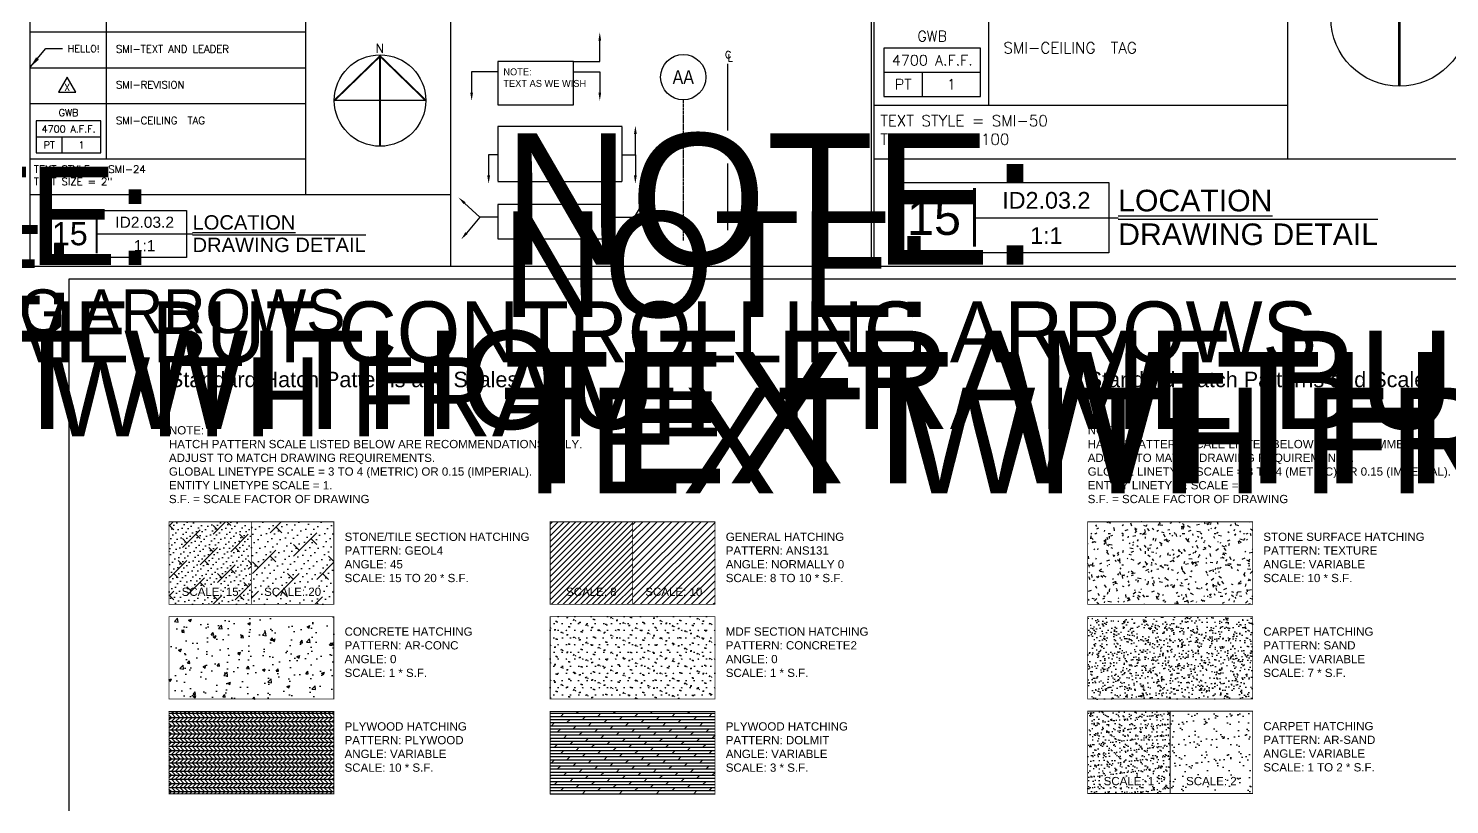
# Model space of a CAD drawing. Header units: inches. Extents: x -11160 to 9368, y -3485 to 2663.
# Drawn here: x -4415 to -3902, y 710 to 990 of the extents above; entities that cross this region are included whole.
import ezdxf
from ezdxf.enums import TextEntityAlignment as Align

# ---------------------------------------------------------------- set-up
doc = ezdxf.new("R2018")
doc.units = ezdxf.units.IN
doc.header["$MEASUREMENT"] = 0
doc.linetypes.add('CENTER2', pattern=[1.125, 0.75, -0.125, 0.125, -0.125])
doc.linetypes.add('HIDDEN2', pattern=[0.1875, 0.125, -0.0625])
for name, color, linetype in [('I-Anno-Code', 2, 'Continuous'), ('SM-A-NOTE', 2, 'Continuous'), ('SM-COM-TEXT', 2, 'Continuous'), ('SM-I-SECTION_HATCH', 8, 'Continuous'), ('SM-I-SURFACE_HATCH', 9, 'Continuous'), ('SM-RCP-TEXT', 2, 'Continuous')]:
    doc.layers.add(name, color=color, linetype=linetype)
doc.styles.add('ATTRIBUTES-1', font='romans.shx', dxfattribs={"height": 0.082031})
doc.styles.add('Grid_STANDARD', font='ARIALN.TTF')
doc.styles.add('ROMANS65', font='ROMANS.shx', dxfattribs={"height": 6.5})
doc.styles.add('SHT_ARIAL', font='arial.ttf')
doc.styles.add('SMI-1', font='romans.shx', dxfattribs={"height": 0.082031})
doc.styles.add('SMI-24', font='romans.shx', dxfattribs={"height": 2})
doc.styles.add('SMI-32', font='romans.shx', dxfattribs={"height": 2.667969})
doc.styles.add('SMI-48', font='romans.shx', dxfattribs={"height": 4})
doc.styles.add('SMM-25', font='romans.shx', dxfattribs={"height": 50})
doc.styles.add('SMM_ARIAL', font='arial.ttf')
doc.dimstyles.new('SMI-32', dxfattribs={"dimscale": 32, "dimtxt": 2.667969, "dimasz": 0.125, "dimexe": 0.078125, "dimexo": 0.078125, "dimgap": 0.0625, "dimtad": 1, "dimdec": 4, "dimrnd": 0.25, "dimzin": 3, "dimdsep": 46, "dimlunit": 4, "dimtxsty": 'SMI-32', "dimblk": 'SMI-thick', "dimcen": 0.09375, "dimclrd": 1, "dimclre": 1, "dimclrt": 2, "dimadec": 0, "dimazin": 0, "dimtfac": 0.09375, "dimtdec": 4, "dimtmove": 2, "dimatfit": 3, "dimfxl": 0.078125, "dimfrac": 2, "dimtolj": 1, "dimtzin": 3, "dimarcsym": 0})

# ---------------------------------------------------------------- blocks, each defined once
blk = doc.blocks.new('*U144')
at = {"color": 1, "linetype": 'ByBlock'}
for points in [[(39.38, 0.85, 0.8, 0, 0), (39.38, 3.26, 0, 0, 0)], [(-2.66, -11, 0.8, 0, 0), (-2.66, -13.41, 0, 0, 0)], [(39.38, -11, 0.8, 0, 0), (39.38, -13.41, 0, 0, 0)]]:
    blk.add_lwpolyline(points, format="xyseb", dxfattribs=at)
for points in [[(39.38, -5.08), (39.38, 0.85)], [(0, -5.08), (-2.66, -5.08)], [(-2.66, -5.08), (-2.66, -11)], [(35.61, -5.08), (39.38, -5.08)], [(35.61, -5.08), (39.38, -5.08)], [(39.38, -5.08), (39.38, -11)]]:
    blk.add_lwpolyline(points, dxfattribs=at)
at = {"layer": 'Defpoints', "color": 67, "linetype": 'HIDDEN2'}
for p, q in [((0, 3.02), (0, -12.75)), ((35.61, 3.02), (0, 3.02)), ((35.61, -12.75), (35.61, 3.02)), ((0, -12.75), (35.61, -12.75))]:
    blk.add_line(p, q, dxfattribs=at)
at = {"layer": 'I-Anno-Code', "lineweight": 30, "flags": 104}
blk.add_attdef('Text', text='', height=2, dxfattribs=at).set_placement((1.55, 1.03), align=Align.TOP_LEFT)
blk = doc.blocks.new('*U148')
at = {"color": 0, "linetype": 'ByBlock'}
for p, q in [((0, 3.02), (0, -6.81)), ((31.66, 3.02), (0, 3.02)), ((31.66, -6.81), (31.66, 3.02)), ((0, -6.81), (31.66, -6.81))]:
    blk.add_line(p, q, dxfattribs=at)
at = {"color": 1, "linetype": 'ByBlock'}
for points in [[(-9.53, 3.39, 0.8, 0, 0), (-11.29, 5.02, 0, 0, 0)], [(42.2, 4.42, 0.8, 0, 0), (43.45, 6.47, 0, 0, 0)], [(-9, -5.17, 0.8, 0, 0), (-10.55, -7.01, 0, 0, 0)]]:
    blk.add_lwpolyline(points, format="xyseb", dxfattribs=at)
for points in [[(39.11, -0.64), (42.2, 4.42)], [(-5.18, -0.64), (-9.53, 3.39)], [(-5.18, -0.64), (-9, -5.17)], [(0.09, -0.64), (-5.18, -0.64)], [(0.09, -0.64), (-5.18, -0.64)], [(31.57, -0.64), (39.11, -0.64)]]:
    blk.add_lwpolyline(points, dxfattribs=at)
at = {"layer": 'I-Anno-Code', "lineweight": 30, "flags": 104}
blk.add_attdef('Text', text='', height=2, dxfattribs=at).set_placement((1.55, 1.03), align=Align.TOP_LEFT)
blk = doc.blocks.new('SMI-ceiling_tag')
at = {"color": 1}
blk.add_line((-11.08, -6.91), (-11.08, -2.3), dxfattribs=at)
blk.add_lwpolyline([(-18.46, -2.3), (0, -2.3), (0, 2.3), (-18.46, 2.3)], close=True, dxfattribs=at)
at = {"color": 3}
blk.add_lwpolyline([(-18.46, 2.3), (-18.46, -6.91), (0, -6.91), (0, 2.3), (-18.46, 2.3)], dxfattribs=at)
at = {"color": 2, "style": 'ATTRIBUTES-1'}
for tag, p in [('MATERIAL', (-9.23, 4.6)), ('C.HEIGHT', (-9.2, 0)), ('FINISH', (-14.77, -4.6)), ('NO.', (-5.54, -4.66))]:
    blk.add_attdef(tag, text='', height=2, dxfattribs=at).set_placement(p, align=Align.MIDDLE_CENTER)
blk = doc.blocks.new('SM REF TAG-L')
at = {"color": 1, "linetype": 'Continuous'}
blk.add_line((14.03, 0), (38.98, 0), dxfattribs=at)
at = {"color": 2, "linetype": 'Continuous'}
blk.add_lwpolyline([(37.38, -6.12), (0, -6.12), (0, 6.12), (37.38, 6.12)], close=True, dxfattribs=at)
at = {"color": 1, "linetype": 'Continuous', "const_width": 0.5}
blk.add_lwpolyline([(14.03, 5.15), (14.03, -5.05)], dxfattribs=at)
at = {"color": 1, "style": 'SHT_ARIAL'}
for tag, p in [('TITLE2', (39, 6.12)), ('%%UTITLE2', (39, 1.11)), ('%%OTITLE1', (39, -4.74))]:
    blk.add_attdef(tag, p, '', height=3.75, dxfattribs=at)
blk.add_attdef('NO', text='', height=6.03, dxfattribs=at).set_placement((7.02, -0.01), align=Align.MIDDLE)
at = {"color": 1, "linetype": 'Continuous', "style": 'SHT_ARIAL'}
for tag, p in [('SHEET', (26.52, 3.03)), ('SCALE', (26.52, -3.09))]:
    blk.add_attdef(tag, text='', height=2.67, dxfattribs=at).set_placement(p, align=Align.MIDDLE)
blk = doc.blocks.new('SMI-thick')
at = {"color": 0, "linetype": 'Continuous'}
blk.add_line((-1.08, 0), (1.08, 0), dxfattribs=at)
at = {"color": 4, "linetype": 'Continuous'}
blk.add_line((0.39, 0.39), (-0.39, -0.39), dxfattribs=at)
blk = doc.blocks.new('SMI-REVISION')
at = {"color": 2}
blk.add_lwpolyline([(2.44, 4.23), (0, 0), (4.89, 0)], close=True, dxfattribs=at)
at = {"color": 2, "style": 'ATTRIBUTES-1'}
blk.add_attdef('REV_NO.', text='', height=2, dxfattribs=at).set_placement((2.46, 0.39), align=Align.CENTER)
blk = doc.blocks.new('*U140')
at = {"color": 8, "linetype": 'CENTER2'}
blk.add_line((0, 0), (0, -40.33), dxfattribs=at)
at = {"color": 4, "linetype": 'Continuous'}
blk.add_circle((0, 6.5), 6.5, dxfattribs=at)
at = {"color": 0, "linetype": 'Continuous', "style": 'Grid_STANDARD'}
blk.add_attdef('XX', text='', height=4, dxfattribs=at).set_placement((0, 6.5), align=Align.MIDDLE_CENTER)
blk = doc.blocks.new('*U143')
at = {"color": 0, "linetype": 'ByBlock'}
for p, q in [((0, 3.02), (0, -9.4)), ((21.66, 3.02), (0, 3.02)), ((21.66, -9.4), (21.66, 3.02)), ((0, -9.4), (21.66, -9.4))]:
    blk.add_line(p, q, dxfattribs=at)
at = {"color": 1, "linetype": 'ByBlock'}
for points in [[(29.19, 8.95, 0.8, 0, 0), (29.19, 11.35, 0, 0, 0)], [(-7.53, -5.91, 0.8, 0, 0), (-7.53, -8.31, 0, 0, 0)], [(29.19, -5.91, 0.8, 0, 0), (29.19, -8.31, 0, 0, 0)]]:
    blk.add_lwpolyline(points, format="xyseb", dxfattribs=at)
for points in [[(29.19, 3.02), (29.19, 8.95)], [(0, 0.02), (-7.53, 0.02)], [(-7.53, 0.02), (-7.53, -5.91)], [(21.66, 3.02), (29.19, 3.02)], [(21.66, 0.02), (29.19, 0.02)], [(29.19, 0.02), (29.19, -5.91)]]:
    blk.add_lwpolyline(points, dxfattribs=at)
at = {"layer": 'I-Anno-Code', "lineweight": 30, "flags": 104}
blk.add_attdef('Text', text='', height=2, dxfattribs=at).set_placement((1.55, 1.03), align=Align.TOP_LEFT)
blk = doc.blocks.new('SMI-NORTH')
at = {"color": 8, "linetype": 'Continuous'}
blk.add_line((0.516, 0), (-0.516, 0), dxfattribs=at)
at = {"color": 8, "linetype": 'Continuous', "const_width": 0.0206}
for points in [[(-0.516, 0), (0, 0.501), (0.516, 0)], [(0, -0.516), (0, 0.505)]]:
    blk.add_lwpolyline(points, dxfattribs=at)
at = {"color": 8, "linetype": 'Continuous'}
blk.add_circle((0, 0), 0.516, dxfattribs=at)
at = {"color": 2, "linetype": 'Continuous', "style": 'ROMANS65'}
blk.add_text('N', height=0.101, dxfattribs=at).set_placement((-0.049, 0.539))
blk = doc.blocks.new('*U209')
at = {"color": 8, "linetype": 'CENTER2'}
blk.add_line((0, -0.106), (0, -2.099), dxfattribs=at)
at = {"color": 2, "char_height": 0.082, "style": 'SMI-1'}
for s, insert, width, attachment_point in [('C', (-0.031, 0.039), 0.06732, 1), ('L', (0, -0.079), 0.0917, 7)]:
    blk.add_mtext(s, dxfattribs=dict(at, insert=insert, width=width, attachment_point=attachment_point))

msp = doc.modelspace()

# ---------------------------------------------------------------- hatches: boundary and pattern name
h = msp.add_hatch()
h.set_pattern_fill('ANSI31', color=256, scale=14.88003, style=0)
h.set_pattern_definition([(45, (-4399.8197, 483.5681), (-1.315221, 1.315221), [])])
h.paths.add_polyline_path([(-4166.67594, 811.61355), (-4196.436, 811.61355), (-4196.436, 781.85349), (-4166.67594, 781.85349)])
at = {"layer": 'SM-I-SECTION_HATCH'}
h = msp.add_hatch(dxfattribs=at)
h.set_pattern_fill('GEOL4', color=256, scale=22.320045, angle=45, style=0)
h.set_pattern_definition([(45, (-4404.636, 485.1464), (4.734796, 11.04786), [8.92802, -13.39203]), (135, (-4401.48, 485.146), (-11.04786, -4.7348), [2.232, -8.92802, 2.232, -4.464]), (135, (-4399.901, 489.881), (-11.04786, -4.7348), [2.232, -4.464, 2.232, -8.92802]), (135, (-4403.4524, 484.9097), (-9.86416, 5.918496), [0, -2.008804, 0, -2.455205, 0, -2.232004]), (135, (-4402.3476, 485.6988), (-9.86416, 5.918496), [0, -2.008804, 0, -2.008804, 0, -2.678405])])
h.paths.add_polyline_path([(-4334.03278, 781.85349), (-4334.03278, 811.61355), (-4363.79284, 811.61355), (-4363.79284, 781.85349)])
h = msp.add_hatch(dxfattribs=at)
h.set_pattern_fill('GEOL4', color=256, scale=29.76006, angle=45, style=0)
h.set_pattern_definition([(45, (-4405.162, 485.6725), (6.31306, 14.73048), [11.904, -17.85604]), (135, (-4400.953, 485.673), (-14.7305, -6.31306), [2.976, -11.904, 2.976, -5.952]), (135, (-4398.849, 491.986), (-14.7305, -6.31306), [2.976, -5.952, 2.976, -11.904]), (135, (-4403.584, 485.357), (-13.152212, 7.891327), [0, -2.678405, 0, -3.273607, 0, -2.976006]), (135, (-4402.111, 486.409), (-13.152212, 7.891327), [0, -2.678405, 0, -2.678405, 0, -3.571207])])
h.paths.add_polyline_path([(-4304.27272, 811.61355), (-4334.03278, 811.61355), (-4334.03278, 781.85349), (-4304.27272, 781.85349)])
h = msp.add_hatch(dxfattribs=at)
h.set_pattern_fill('ANSI31', color=256, scale=11.904024, style=0)
h.set_pattern_definition([(45, (-4399.8197, 483.5681), (-1.052177, 1.052177), [])])
h.paths.add_polyline_path([(-4196.436, 781.85349), (-4196.436, 811.61355), (-4226.19606, 811.61355), (-4226.19606, 781.85349)])
h = msp.add_hatch(dxfattribs=at)
h.set_pattern_fill('AR-CONC', color=256, scale=1.488003, style=0)
h.set_pattern_definition([(50, (-4967.561, 483.568), (10.67285, -0.93375), [1.116, -12.27602]), (355, (-4967.561, 483.568), (-2.06462, 11.19264), [0.8928, -9.82082]), (100.4514, (-4966.672, 483.49), (8.60824, 10.25888), [0.94846, -10.43302]), (46.1842, (-4967.561, 486.544), (15.88058, -2.46293), [1.674, -18.41404]), (96.6356, (-4966.238, 486.339), (13.9078, 14.4949), [1.4227, -15.64952]), (351.1842, (-4967.561, 486.544), (13.9078, 14.4949), [1.3392, -14.73123]), (21, (-4966.073, 485.8), (8.882, -5.99098), [1.116, -12.27602]), (326, (-4966.073, 485.8), (3.62054, 10.79025), [0.8928, -9.82082]), (71.4514, (-4965.333, 485.301), (12.50254, 4.79926), [0.94846, -10.43302]), (37.5, (-4967.561, 483.568), (0.18094, 4.95347), [0, -9.70178, 0, -9.96962, 0, -9.85802]), (7.5, (-4967.561, 483.568), (3.914483, 5.868858), [0, -5.68417, 0, -9.47858, 0, -3.757208]), (327.5, (-4970.8794, 483.568), (7.943294, -0.335617), [0, -3.72001, 0, -11.606423, 0, -15.40083]), (317.5, (-4972.3674, 483.568), (8.67783, 1.489565), [0, -4.83601, 0, -7.707855, 0, -10.93682])])
h.paths.add_polyline_path([(-4304.27272, 747.62942), (-4304.27272, 777.38948), (-4363.79284, 777.38948), (-4363.79284, 747.62942)])
h = msp.add_hatch(dxfattribs=at)
h.set_pattern_fill('CONCRET2', color=256, scale=1.488003, style=0)
h.set_pattern_definition([(45, (-4962.835, 485.056), (7e-16, 6.313062), [0.210435, -3.051313, 0, -3.051313]), (45, (-4962.4914, 484.914), (7e-16, 6.313062), [0.210435, -3.051313, 0, -3.051313]), (337.5, (-4962.686, 485.205), (-4e-09, -6.31306), [0.372, -2.229904, 0, -2.225878]), (337.5, (-4962.835, 485.056), (-4e-09, -6.31306), [0.372, -2.229904, 0, -2.225878]), (60, (-4964.323, 483.568), (-2.976006, 5.154594), [0.279, -2.836506, 0, -2.836506]), (120, (-4964.323, 483.568), (-5.952012, 1e-08), [0.279, -2.836506, 0, -2.836506]), (0, (-4964.4625, 483.81), (2.976006, 5.154593), [0.279, -2.836506, 0, -2.836506])])
h.paths.add_polyline_path([(-4166.67594, 747.62942), (-4166.67594, 777.38948), (-4226.19606, 777.38948), (-4226.19606, 747.62942)])
h = msp.add_hatch(dxfattribs=at)
h.set_pattern_fill('SAND', color=256, scale=10.416021, style=0)
h.set_pattern_definition([(0, (-4634.255, 522.3753), (6.145452, 4.47889), [0, -2.499845, 0, -3.333127, 0, -5.832972]), (10, (-4629.984, 527.167), (3.44653, 8.64601), [0, -6.457933, 0, -1.458243, 0, -5.52049]), (20, (-4633.526, 526.125), (2.19507, 10.10992), [0, -4.47889, 0, -3.020646, 0, -6.562093]), (30, (-4629.4634, 525.0834), (0.24718, 8.32133), [0, -5.83297, 0, -7.395375, 0, -5.31217]), (40, (-4631.234, 524.042), (2.917357, 8.838613), [0, -4.27057, 0, -3.437287, 0, -5.937132]), (50, (-4626.8594, 523), (-1.60494, 6.51362), [0, -1.249922, 0, -8.228656, 0, -4.89553]), (60, (-4628.8385, 521.9586), (-1.56487, 11.24703), [0, -1.562403, 0, -4.89553, 0, -5.62465]), (70, (-4631.3383, 520.917), (-2.93492, 5.945402), [0, -2.916486, 0, -3.333127, 0, -7.603695]), (80, (-4630.609, 519.8754), (-3.560995, 7.39699), [0, -3.749767, 0, -4.47889]), (90, (-4626.13, 518.834), (-6.978734, 4.79137), [0, -5.72881, 0, -3.228966, 0, -7.603695]), (100, (-4634.88, 519.8754), (-6.311005, 2.80058), [0, -2.916486, 0, -6.041292, 0, -6.874574]), (110, (-4633.838, 520.917), (-6.533393, 5.159498), [0, -4.99969, 0, -3.958088, 0, -5.52049]), (120, (-4632.7965, 521.9586), (-9.29042, 3.175616), [0, -6.874574, 0, -2.187364, 0, -7.916176]), (130, (-4631.755, 523), (-6.88138, -0.06336), [0, -3.958088, 0, -1.458243, 0, -8.124496]), (140, (-4630.713, 524.042), (-10.82056, -1.39028), [0, -1.145762, 0, -6.04129, 0, -4.99969]), (150, (-4629.672, 525.0834), (-8.37441, -3.463926), [0, -2.916486, 0, -3.437287, 0, -6.666253]), (160, (-4628.63, 526.125), (-10.30676, -5.78132), [0, -6.14545, 0, -2.499845, 0, -4.27057]), (170, (-4627.5885, 527.1666), (-5.049593, -5.24411), [0, -3.958088, 0, -2.291525, 0, -8.020336])])
h.paths.add_polyline_path([(-3972.63288, 747.62942), (-3972.63288, 777.38948), (-4032.153, 777.38948), (-4032.153, 747.62942)])
h = msp.add_hatch(dxfattribs=at)
h.set_pattern_fill('PLYWOOD', color=256, scale=14.88003, style=0)
h.set_pattern_definition([(0, (-4403.0578, 483.5681), (0, 1.488003), [14.88003]), (45, (-4403.0578, 483.5681), (1.488003, -1e-16), [2.104354, -2.104354]), (315, (-4403.0578, 483.5681), (1.488003, -3e-16), [2.104354, -2.104354])])
h.paths.add_polyline_path([(-4304.27272, 713.40536), (-4304.27272, 743.16541), (-4363.79284, 743.16541), (-4363.79284, 713.40536)])
h = msp.add_hatch(dxfattribs=at)
h.set_pattern_fill('DOLMIT', color=256, scale=4.464009, style=0)
h.set_pattern_definition([(0, (-4399.8197, 483.5681), (0, 1.1160022), []), (45, (-4399.8197, 483.568), (-2.232004, 2.232004), [1.578265, -3.156535])])
h.paths.add_polyline_path([(-4166.67594, 713.40536), (-4166.67594, 743.16541), (-4226.19606, 743.16541), (-4226.19606, 713.40536)])
h = msp.add_hatch(dxfattribs=at)
h.set_pattern_fill('AR-SAND', color=256, scale=1.488003, style=0)
h.set_pattern_definition([(37.5, (-4392.6778, 517.7922), (-0.093734, 2.86712), [0, -2.261765, 0, -2.529605, 0, -2.418005]), (7.5, (-4392.6778, 517.7922), (2.633433, 4.199362), [0, -1.220162, 0, -2.038564, 0, -0.781202]), (327.5, (-4394.508, 517.7922), (4.633852, 0.00842), [0, -0.744001, 0, -2.678405, 0, -3.496807]), (317.5, (-4394.508, 517.7922), (4.473125, 1.305984), [0, -0.372001, 0, -1.755844, 0, -2.008804])])
h.paths.add_polyline_path([(-4002.39294, 713.5197), (-4002.39294, 743.27976), (-4032.153, 743.27976), (-4032.153, 713.5197)])
h = msp.add_hatch(dxfattribs=at)
h.set_pattern_fill('AR-SAND', color=256, scale=2.976006, style=0)
h.set_pattern_definition([(37.5, (-4392.678, 517.792), (-0.18747, 5.73424), [0, -4.52353, 0, -5.05921, 0, -4.83601]), (7.5, (-4392.678, 517.792), (5.26687, 8.39872), [0, -2.440325, 0, -4.07713, 0, -1.562403]), (327.5, (-4396.3383, 517.792), (9.267705, 0.01684), [0, -1.488003, 0, -5.35681, 0, -6.993614]), (317.5, (-4396.338, 517.792), (8.94625, 2.61197), [0, -0.744, 0, -3.511687, 0, -4.01761])])
h.paths.add_polyline_path([(-3972.63288, 743.27976), (-4002.39294, 743.27976), (-4002.39294, 713.5197), (-3972.63288, 713.5197)])
at = {"layer": 'SM-I-SURFACE_HATCH'}
h = msp.add_hatch(dxfattribs=at)
h.set_pattern_fill('TEXTURE', color=256, scale=14.88003, style=0)
h.set_pattern_definition([(0, (-4625.208, 490.71), (6.54721, 11.30882), [0.5952, -9.96962, 0.4464, -4.31521, 0.8928, -10.56482]), (10, (-4628.035, 496.811), (4.00154, 14.1531), [1.0416, -2.5296, 1.3392, -7.88642, 0.744, -9.82082]), (20, (-4629.523, 492.05), (6.62017, 10.96044), [1.1904, -8.18402, 1.0416, -6.10081, 0.744, -4.76161]), (30, (-4625.208, 491.157), (-1.08968, 12.601), [0.744, -4.91041, 0.5952, -7.29121, 0.4464, -9.67202]), (40, (-4629.374, 494.4306), (1.678265, 10.73199), [0.5952, -6.54721, 0.4464, -4.16641, 1.1904, -7.588815]), (50, (-4627.142, 489.074), (-3.9803, 11.6924), [0.2976, -5.50561, 0.744, -9.07682, 0.8928, -4.61281]), (60, (-4626.696, 490.115), (-4.93387, 11.09592), [0.744, -6.10081, 0.2976, -7.14241, 0.5952, -5.50561]), (70, (-4628.3325, 488.33), (-5.45067, 10.69313), [0.4464, -2.827206, 0.8928, -4.76161, 0.5952, -6.54721]), (80, (-4627.589, 497.109), (-10.34486, 8.1701), [1.0416, -6.54721, 0.4464, -7.73762, 0.8928, -7.29121]), (90, (-4626.696, 490.71), (-13.09443, 5.5056), [0.8928, -4.61281, 0.5952, -9.07682, 0.2976, -9.22562]), (100, (-4629.077, 495.323), (-12.29941, 7.19922), [1.0416, -5.80321, 0.8928, -4.76161, 1.0416, -10.86242]), (110, (-4630.118, 486.842), (-11.92586, 4.05189), [1.1904, -3.86881, 0.5952, -7.88642, 0.8928, -8.63042]), (120, (-4634.136, 488.627), (-14.21787, 1.41322), [0.744, -9.96962, 0.8928, -4.61281, 1.0416, -6.10081]), (130, (-4630.862, 485.354), (-13.84377, 3.5348), [0.4464, -3.27361, 0.5952, -6.39841, 1.1904, -8.33282]), (140, (-4635.326, 497.258), (-10.94163, -1.69661), [0.8928, -5.35681, 1.0416, -4.61281, 0.5952, -6.24961]), (150, (-4622.976, 484.461), (-10.15934, -5.99007), [0.5952, -4.16641, 1.1904, -9.22562, 1.0416, -8.48162]), (160, (-4632.797, 492.794), (-11.79992, -8.05648), [0.8928, -6.24961, 0.744, -5.65441, 0.5952, -9.07682]), (170, (-4631.904, 489.223), (-10.69597, -8.38853), [1.3392, -4.91041, 0.8928, -6.69601, 1.1904, -6.54721])])
h.paths.add_polyline_path([(-3972.63288, 781.85349), (-3972.63288, 811.61355), (-4032.153, 811.61355), (-4032.153, 781.85349)])

# ---------------------------------------------------------------- linework, layer by layer
for p, q in [((-4068.00576, 1288.22875), (-4068.00576, 962.0615)), ((-3960.06095, 1288.22875), (-3960.06095, 942.68148)), ((-4386.50142, 1160.12631), (-4386.50142, 942.68148)), ((-4314.53821, 1160.12631), (-4314.53821, 929.76146)), ((-4414.04521, 988.46724), (-4314.53821, 988.46724)), ((-4414.04521, 975.54722), (-4314.53821, 975.54722)), ((-4414.04521, 962.62721), (-4314.53821, 962.62721)), ((-4109.32145, 962.0615), (-3960.06095, 962.0615)), ((-4414.04521, 942.68148), (-4314.53821, 942.68148)), ((-4109.32145, 942.68148), (-3881.47608, 942.68148)), ((-4414.04521, 929.76146), (-4262.14829, 929.76146))]:
    msp.add_line(p, q)
at = {"color": 30}
for points in [[(-3881.47608, 1288.22875), (-4109.32145, 1288.22875), (-4109.32145, 903.92144), (-3881.47608, 903.92144)], [(-4262.14829, 1160.12631), (-4414.04521, 1160.12631), (-4414.04521, 903.92144), (-4262.14829, 903.92144)]]:
    msp.add_lwpolyline(points, dxfattribs=at)
for points in [[(-4262.14829, 903.92144), (-4110.25138, 903.92144), (-4110.25138, 1160.12631), (-4262.14829, 1160.12631)], [(-4399.81965, 899.31618), (-3750.15812, 899.31618), (-3750.15812, 433.84582), (-4399.81965, 433.84582)]]:
    msp.add_lwpolyline(points, close=True, dxfattribs=at)
at = {"const_width": 0.2976}
for points in [[(-4363.79284, 781.85349), (-4334.03278, 781.85349), (-4334.03278, 811.61355), (-4363.79284, 811.61355)], [(-4334.03278, 781.85349), (-4304.27272, 781.85349), (-4304.27272, 811.61355), (-4334.03278, 811.61355)], [(-4226.19606, 781.85349), (-4196.436, 781.85349), (-4196.436, 811.61355), (-4226.19606, 811.61355)], [(-4196.436, 781.85349), (-4166.67594, 781.85349), (-4166.67594, 811.61355), (-4196.436, 811.61355)], [(-4032.153, 781.85349), (-3972.63288, 781.85349), (-3972.63288, 811.61355), (-4032.153, 811.61355)], [(-4363.79284, 747.62942), (-4304.27272, 747.62942), (-4304.27272, 777.38948), (-4363.79284, 777.38948)], [(-4226.19606, 747.62942), (-4166.67594, 747.62942), (-4166.67594, 777.38948), (-4226.19606, 777.38948)], [(-4032.153, 747.62942), (-3972.63288, 747.62942), (-3972.63288, 777.38948), (-4032.153, 777.38948)], [(-4363.79284, 713.40536), (-4304.27272, 713.40536), (-4304.27272, 743.16541), (-4363.79284, 743.16541)], [(-4226.19606, 713.40536), (-4166.67594, 713.40536), (-4166.67594, 743.16541), (-4226.19606, 743.16541)], [(-4032.153, 713.5197), (-4002.39294, 713.5197), (-4002.39294, 743.27976), (-4032.153, 743.27976)], [(-4002.39294, 713.5197), (-3972.63288, 713.5197), (-3972.63288, 743.27976), (-4002.39294, 743.27976)]]:
    msp.add_lwpolyline(points, close=True, dxfattribs=at)

# ---------------------------------------------------------------- block references
for name, p, xscale, yscale, zscale in [('SMI-NORTH', (-3919.6294, 993.58855), 48, 48, 48), ('SMI-NORTH', (-4287.58384, 963.69951), 32, 32, 32), ('*U209', (-4162.14451, 980.31399), 32, 32, 32)]:
    msp.add_blockref(name, p, dxfattribs=dict(xscale=xscale, yscale=yscale, zscale=zscale))
at = {"color": 1}
ref = msp.add_blockref('*U143', (-4245.04431, 974.00516), dxfattribs=dict(at, xscale=1.259842519685039, yscale=1.259842519685039, zscale=1.259842519685039))
lines = msp.add_mtext('NOTE:\\PTEXT AS WE WISH', dxfattribs={"layer": 'I-Anno-Code', "insert": (-4243.08722, 975.29837), "char_height": 2.5, "attachment_point": 1})
ref.add_attrib('Text', '', (-4243.08722, 975.29837), dxfattribs={"flags": 104}).embed_mtext(lines)
at = {"xscale": 1.259842519685039, "yscale": 1.259842519685039, "zscale": 1.259842519685039}
for name, p, values in [('*U140', (-4178.13722, 963.93937), {'XX': 'AA'}), ('SMI-REVISION', (-4403.59916, 966.74867), {'REV_NO.': 'X'})]:
    msp.add_blockref(name, p, dxfattribs=at).add_auto_attribs(values)
ref = msp.add_blockref('*U144', (-4245.04431, 950.52603), dxfattribs=dict(xscale=1.259842519685039, yscale=1.259842519685039, zscale=1.259842519685039))
lines = msp.add_mtext('NOTE: \\PTEXT WITHOUT FRAME BUT CONTROLLING ARROWS', dxfattribs={"layer": 'I-Anno-Code', "insert": (-4243.08722, 951.81924), "char_height": 47.3572854, "attachment_point": 1})
ref.add_attrib('Text', '', (-4243.08722, 951.81924), dxfattribs={"flags": 104}).embed_mtext(lines)
ref = msp.add_blockref('*U144', (-4516.06984, 938.87489), dxfattribs=dict(xscale=0.9448818897637795, yscale=0.9448818897637795, zscale=0.9448818897637795))
lines = msp.add_mtext('NOTE: \\PTEXT WITHOUT FRAME BUT CONTROLLING ARROWS', dxfattribs={"layer": 'I-Anno-Code', "insert": (-4514.60201, 939.84479), "char_height": 35.5179641, "attachment_point": 1})
ref.add_attrib('Text', '', (-4514.60201, 939.84479), dxfattribs={"flags": 104}).embed_mtext(lines)
ref = msp.add_blockref('SM REF TAG-L', (-4102.21868, 921.37622), dxfattribs=dict(xscale=2.078740157480315, yscale=2.078740157480315, zscale=2.078740157480315))
ref.add_attrib('SHEET', 'ID2.03.2', dxfattribs={"color": 1, "linetype": 'Continuous', "height": 6.028346, "style": 'SMM_ARIAL'}).set_placement((-4047.09802, 927.67419), align=Align.MIDDLE)
ref.add_attrib('%%UTITLE2', '%%uLOCATION', (-4021.1491, 923.68421), dxfattribs={"color": 1, "height": 7.7952756, "style": 'SMM_ARIAL'})
ref.add_attrib('%%OTITLE1', '%%oDRAWING DETAIL', (-4021.1491, 911.51719), dxfattribs={"color": 1, "height": 7.7952756, "style": 'SMM_ARIAL'})
ref.add_attrib('SCALE', '1:1', dxfattribs={"color": 1, "linetype": 'Continuous', "height": 6.028346, "style": 'SMM_ARIAL'}).set_placement((-4047.09802, 914.96142), align=Align.MIDDLE)
ref.add_attrib('NO', '15', dxfattribs={"color": 1, "height": 12.527345, "style": 'SMM_ARIAL'}).set_placement((-4087.6327, 921.36353), align=Align.MIDDLE)
ref = msp.add_blockref('*U144', (-4711.1469, 927.22374), dxfattribs=dict(xscale=0.6299212598425197, yscale=0.6299212598425197, zscale=0.6299212598425197))
lines = msp.add_mtext('NOTE: \\PTEXT WITHOUT FRAME BUT CONTROLLING ARROWS', dxfattribs={"layer": 'I-Anno-Code', "insert": (-4710.16835, 927.87034), "char_height": 22.0222577, "attachment_point": 1})
ref.add_attrib('Text', '', (-4710.16835, 927.87034), dxfattribs={"flags": 104}).embed_mtext(lines)
ref = msp.add_blockref('SM REF TAG-L', (-4409.31003, 915.55796), dxfattribs=dict(xscale=1.385826771653543, yscale=1.385826771653543, zscale=1.385826771653543))
ref.add_attrib('SHEET', 'ID2.03.2', dxfattribs={"color": 1, "linetype": 'Continuous', "height": 4.018898, "style": 'SMM_ARIAL'}).set_placement((-4372.56292, 919.75661), align=Align.MIDDLE)
ref.add_attrib('%%UTITLE2', '%%uLOCATION', (-4355.26364, 917.09662), dxfattribs={"color": 1, "height": 5.1968504, "style": 'SMM_ARIAL'})
ref.add_attrib('%%OTITLE1', '%%oDRAWING DETAIL', (-4355.26364, 908.98527), dxfattribs={"color": 1, "height": 5.1968504, "style": 'SMM_ARIAL'})
ref.add_attrib('SCALE', '1:1', dxfattribs={"color": 1, "linetype": 'Continuous', "height": 4.018898, "style": 'SMM_ARIAL'}).set_placement((-4372.56292, 911.28142), align=Align.MIDDLE)
ref.add_attrib('NO', '15', dxfattribs={"color": 1, "height": 8.351563, "style": 'SMM_ARIAL'}).set_placement((-4399.58604, 915.5495), align=Align.MIDDLE)
ref = msp.add_blockref('*U144', (-4847.12463, 921.39816), dxfattribs=dict(xscale=0.4724409448818898, yscale=0.4724409448818898, zscale=0.4724409448818898))
lines = msp.add_mtext('NOTE: \\PTEXT WITHOUT FRAME BUT CONTROLLING ARROWS', dxfattribs={"layer": 'I-Anno-Code', "insert": (-4846.39072, 921.88311), "char_height": 15.8129235, "attachment_point": 1})
ref.add_attrib('Text', '', (-4846.39072, 921.88311), dxfattribs={"flags": 104}).embed_mtext(lines)
at = {"layer": 'SM-COM-TEXT', "color": 3}
ref = msp.add_blockref('*U148', (-4245.04431, 922.37222), dxfattribs=dict(at, xscale=1.259842519685039, yscale=1.259842519685039, zscale=1.259842519685039))
lines = msp.add_mtext('NOTE:\\PTEXT WITH FRAME', dxfattribs={"layer": 'SM-A-NOTE', "insert": (-4243.68714, 923.66542), "char_height": 38.1541541, "attachment_point": 1})
ref.add_attrib('Text', '', (-4243.68714, 923.66542), dxfattribs={"flags": 104}).embed_mtext(lines)
ref = msp.add_blockref('*U148', (-4516.06984, 917.75952), dxfattribs=dict(at, xscale=0.9448818897637795, yscale=0.9448818897637795, zscale=0.9448818897637795))
lines = msp.add_mtext('NOTE:\\PTEXT WITH FRAME', dxfattribs={"layer": 'SM-A-NOTE', "insert": (-4515.05196, 918.72943), "char_height": 28.6156156, "attachment_point": 1})
ref.add_attrib('Text', '', (-4515.05196, 918.72943), dxfattribs={"flags": 104}).embed_mtext(lines)
at = {"layer": 'SM-RCP-TEXT'}
ref = msp.add_blockref('SMI-ceiling_tag', (-4070.86542, 978.23174), dxfattribs=dict(at, xscale=1.889763779527559, yscale=1.889763779527559, zscale=1.889763779527559))
ref.add_attrib('NO.', '1', dxfattribs={"layer": '0', "color": 2, "height": 3.78, "style": 'ATTRIBUTES-1'}).set_placement((-4081.32999, 969.52958), align=Align.MIDDLE_CENTER)
ref.add_attrib('FINISH', 'PT', dxfattribs={"layer": '0', "color": 2, "height": 3.78, "style": 'ATTRIBUTES-1'}).set_placement((-4098.77095, 969.52958), align=Align.MIDDLE_CENTER)
ref.add_attrib('MATERIAL', 'GWB', dxfattribs={"layer": '0', "color": 2, "height": 3.78, "style": 'ATTRIBUTES-1'}).set_placement((-4088.30637, 986.9339), align=Align.MIDDLE_CENTER)
ref.add_attrib('C.HEIGHT', '4700 A.F.F.', dxfattribs={"layer": '0', "color": 2, "height": 3.78, "style": 'ATTRIBUTES-1'}).set_placement((-4088.25193, 978.23174), align=Align.MIDDLE_CENTER)
ref = msp.add_blockref('SMI-ceiling_tag', (-4388.40785, 953.46164), dxfattribs=dict(at, xscale=1.259842519685039, yscale=1.259842519685039, zscale=1.259842519685039))
ref.add_attrib('NO.', '1', dxfattribs={"layer": '0', "color": 2, "height": 2.52, "style": 'ATTRIBUTES-1'}).set_placement((-4395.38423, 947.6602), align=Align.MIDDLE_CENTER)
ref.add_attrib('FINISH', 'PT', dxfattribs={"layer": '0', "color": 2, "height": 2.52, "style": 'ATTRIBUTES-1'}).set_placement((-4407.01154, 947.6602), align=Align.MIDDLE_CENTER)
ref.add_attrib('MATERIAL', 'GWB', dxfattribs={"layer": '0', "color": 2, "height": 2.52, "style": 'ATTRIBUTES-1'}).set_placement((-4400.03516, 959.26308), align=Align.MIDDLE_CENTER)
ref.add_attrib('C.HEIGHT', '4700 A.F.F.', dxfattribs={"layer": '0', "color": 2, "height": 2.52, "style": 'ATTRIBUTES-1'}).set_placement((-4399.99886, 953.46164), align=Align.MIDDLE_CENTER)

# ---------------------------------------------------------------- texts
at = {"color": 2, "insert": (-4400.29608, 983.71169), "char_height": 2.519685, "width": 31.496063, "attachment_point": 1, "style": 'SMM-25'}
msp.add_mtext('HELLO!', dxfattribs=at)
at = {"color": 2, "attachment_point": 7}
for s, insert, char_height, style in [('SMI-TEXT AND LEADER', (-4382.90558, 980.96133), 2.6666667, 'SMI-24'), ('SMI-CEILING  TAG', (-4062.61201, 980.72124), 4, 'SMI-48'), ('SMI-REVISION', (-4382.90558, 968.04132), 2.6666667, 'SMI-24'), ('SMI-CEILING  TAG', (-4382.90558, 955.12131), 2.6666667, 'SMI-24'), ('TEXT STYLE = SMI-50\\PTEXT SIZE = 100', (-4107.05042, 947.71443), 4, 'SMI-48'), ('TEXT STYLE = SMI-24\\PTEXT SIZE = 2"', (-4412.53119, 933.11676), 2.6666667, 'SMI-24')]:
    msp.add_mtext(s, dxfattribs=dict(at, insert=insert, char_height=char_height, style=style))
at = {"color": 4, "attachment_point": 1, "style": 'SMM_ARIAL'}
for s, insert, char_height in [('Standard Hatch Patterns and Scales', (-4363.79284, 865.79605), 5.5800112), ('Standard Hatch Patterns and Scales', (-4032.153, 865.79605), 5.5800112), ('NOTE:\\PHATCH PATTERN SCALE LISTED BELOW ARE RECOMMENDATIONS ONLY.\\PADJUST TO MATCH DRAWING REQUIREMENTS.\\PGLOBAL LINETYPE SCALE = 3 TO 4 (METRIC) OR 0.15 (IMPERIAL).\\PENTITY LINETYPE SCALE = 1.\\PS.F. = SCALE FACTOR OF DRAWING', (-4363.79284, 846.13596), 2.976006), ('NOTE:\\PHATCH PATTERN SCALE LISTED BELOW ARE RECOMMENDATIONS ONLY.\\PADJUST TO MATCH DRAWING REQUIREMENTS.\\PGLOBAL LINETYPE SCALE = 3 TO 4 (METRIC) OR 0.15 (IMPERIAL).\\PENTITY LINETYPE SCALE = 1.\\PS.F. = SCALE FACTOR OF DRAWING', (-4032.153, 846.13596), 2.976006)]:
    msp.add_mtext(s, dxfattribs=dict(at, insert=insert, char_height=char_height))
at = {"color": 3, "char_height": 2.976006, "style": 'SMM_ARIAL'}
for s, insert, attachment_point in [('STONE/TILE SECTION HATCHING\\PPATTERN: GEOL4\\PANGLE: 45\\PSCALE: 15 TO 20 * S.F.', (-4300.39608, 807.7003), 1), ('GENERAL HATCHING\\PPATTERN: ANS131\\PANGLE: NORMALLY 0\\PSCALE: 8 TO 10 * S.F.', (-4162.7993, 807.7003), 1), ('STONE SURFACE HATCHING\\PPATTERN: TEXTURE\\PANGLE: VARIABLE\\PSCALE: 10 * S.F.', (-3968.75624, 807.7003), 1), ('SCALE: 15', (-4348.91281, 784.8295), 8), ('SCALE: 20', (-4319.15275, 784.8295), 8), ('SCALE: 8', (-4211.31603, 784.8295), 8), ('SCALE: 10', (-4181.55597, 784.8295), 8), ('CONCRETE HATCHING\\PPATTERN: AR-CONC\\PANGLE: 0\\PSCALE: 1 * S.F.', (-4300.39608, 773.47623), 1), ('MDF SECTION HATCHING\\PPATTERN: CONCRETE2\\PANGLE: 0\\PSCALE: 1 * S.F.', (-4162.7993, 773.47623), 1), ('CARPET HATCHING\\PPATTERN: SAND\\PANGLE: VARIABLE\\PSCALE: 7 * S.F.', (-3968.75624, 773.47623), 1), ('PLYWOOD HATCHING\\PPATTERN: PLYWOOD\\PANGLE: VARIABLE\\PSCALE: 10 * S.F.', (-4300.39608, 739.25216), 1), ('PLYWOOD HATCHING\\PPATTERN: DOLMIT\\PANGLE: VARIABLE\\PSCALE: 3 * S.F.', (-4162.7993, 739.25216), 1), ('CARPET HATCHING\\PPATTERN: AR-SAND\\PANGLE: VARIABLE\\PSCALE: 1 TO 2 * S.F.', (-3968.75624, 739.36651), 1), ('SCALE: 1', (-4017.27297, 716.49571), 8), ('SCALE: 2', (-3987.51291, 716.49571), 8)]:
    msp.add_mtext(s, dxfattribs=dict(at, insert=insert, attachment_point=attachment_point))

# ---------------------------------------------------------------- leaders
at = {"color": 0, "ltscale": 0.5}
msp.add_leader([(-4413.81636, 975.80825), (-4408.18733, 982.51169), (-4402.21608, 982.51169)], dimstyle='SMI-32', dxfattribs=at)

doc.saveas('drawing.dxf')
